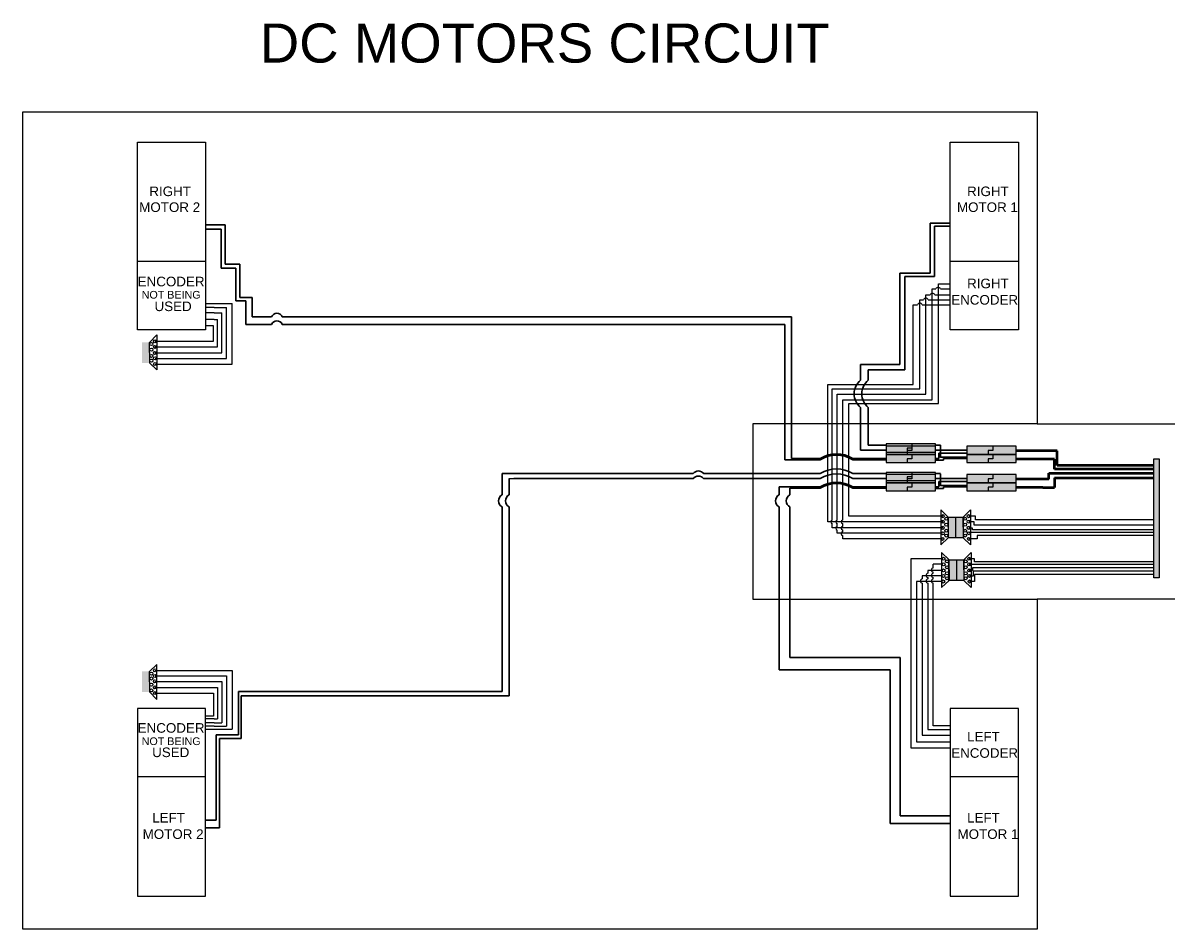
# Paper-space layout 'Layout1' of a CAD drawing. Header units: inches. Extents: x 1.8 to 43.1, y 2.3 to 28.9.
# Drawn here: x 1.8 to 28.64, y 7.69 to 28.91 of the extents above; entities that cross this region are included whole.
import ezdxf

# ---------------------------------------------------------------- set-up
doc = ezdxf.new("R2010")
doc.units = ezdxf.units.IN
doc.header["$MEASUREMENT"] = 0
doc.linetypes.add('ACAD_ISO03W100', pattern=[30, 12, -18])
doc.layers.add('24VDC', color=1, linetype='Continuous', lineweight=60)
for name, color, linetype in [('Black GND', 250, 'Continuous'), ('Connectors', 250, 'Continuous'), ('encoder wires', 250, 'Continuous'), ('MOTOR + ENCODER', 251, 'Continuous'), ('MOTOR CONTROL WIRES', 1, 'Continuous'), ('Texts', 6, 'Continuous'), ('Under the gray Box', 251, 'Continuous'), ('White Wire Cape', 251, 'Continuous')]:
    doc.layers.add(name, color=color, linetype=linetype)
doc.styles.get("Standard").update_dxf_attribs({"font": 'arial.ttf'})

psp = doc.layouts.get("Layout1")

# ---------------------------------------------------------------- hatches: boundary and pattern name
at = {"layer": '24VDC', "transparency": 33554687}
h = psp.add_hatch(color=7, dxfattribs=at)
h.dxf.hatch_style = 1
h.paths.add_polyline_path([(28.429, 18.702), (28.301, 18.702), (28.301, 15.915), (28.429, 15.915)])
at = {"layer": 'Connectors', "true_color": 0x139b48, "transparency": 33554687}
h = psp.add_hatch(color=114, dxfattribs=at)
h.dxf.hatch_style = 1
h.paths.add_polyline_path([(4.595, 21.427), (4.766, 21.427), (4.766, 21.195), (4.766, 20.944), (4.595, 20.944)])
at = {"layer": 'Connectors', "linetype": 'ACAD_ISO03W100', "true_color": 0x000000}
h = psp.add_hatch(color=18, dxfattribs=at)
h.dxf.hatch_style = 1
h.paths.add_polyline_path([(22.636, 19.05), (22.636, 18.949), (22.526, 18.949), (22.526, 18.857), (22.032, 18.857), (22.032, 19.05)], flags=17)
h.paths.add_polyline_path([(22.032, 18.857), (22.032, 19.05), (23.187, 19.05), (23.187, 18.857)])
h = psp.add_hatch(color=18, dxfattribs=at)
h.dxf.hatch_style = 1
h.paths.add_polyline_path([(22.636, 19.05), (22.636, 18.949), (22.526, 18.949), (22.526, 18.857), (22.032, 18.857), (22.032, 19.05)])
at = {"layer": 'Connectors'}
h = psp.add_hatch(color=1, dxfattribs=at)
h.dxf.hatch_style = 1
h.paths.add_polyline_path([(22.636, 18.999), (22.636, 18.899), (22.526, 18.899), (22.526, 18.807), (22.032, 18.807), (22.032, 18.999)], flags=17)
h.paths.add_polyline_path([(22.032, 18.807), (22.032, 18.999), (23.187, 18.999), (23.187, 18.807)])
h = psp.add_hatch(color=1, dxfattribs=at)
h.dxf.hatch_style = 1
h.paths.add_polyline_path([(22.636, 18.999), (22.636, 18.899), (22.526, 18.899), (22.526, 18.807), (22.032, 18.807), (22.032, 18.999)])
h = psp.add_hatch(color=1, dxfattribs=at)
h.dxf.hatch_style = 1
h.paths.add_polyline_path([(22.032, 18.615), (22.032, 18.807), (22.635, 18.807), (22.635, 18.706), (22.525, 18.706), (22.525, 18.615)])
h.paths.add_polyline_path([(22.525, 18.615), (22.525, 18.706), (22.635, 18.706), (22.635, 18.807), (23.187, 18.807), (23.187, 18.615)])
h = psp.add_hatch(color=1, dxfattribs=at)
h.dxf.hatch_style = 1
h.paths.add_polyline_path([(24.529, 18.999), (24.529, 18.899), (24.419, 18.899), (24.419, 18.807), (23.925, 18.807), (23.925, 18.999)], flags=17)
h.paths.add_polyline_path([(23.925, 18.807), (23.925, 18.999), (25.08, 18.999), (25.08, 18.807)])
h = psp.add_hatch(color=1, dxfattribs=at)
h.dxf.hatch_style = 1
h.paths.add_polyline_path([(24.529, 18.999), (24.529, 18.899), (24.419, 18.899), (24.419, 18.807), (23.925, 18.807), (23.925, 18.999)])
at = {"layer": 'Connectors', "true_color": 0x000000}
h = psp.add_hatch(color=18, dxfattribs=at)
h.dxf.hatch_style = 1
h.paths.add_polyline_path([(23.925, 18.615), (23.925, 18.807), (24.528, 18.807), (24.528, 18.706), (24.418, 18.706), (24.418, 18.615)])
h.paths.add_polyline_path([(24.418, 18.615), (24.418, 18.706), (24.528, 18.706), (24.528, 18.807), (25.08, 18.807), (25.08, 18.615)])
at = {"layer": 'Connectors', "linetype": 'ACAD_ISO03W100', "true_color": 0x000000}
h = psp.add_hatch(color=18, dxfattribs=at)
h.dxf.hatch_style = 1
h.paths.add_polyline_path([(22.636, 18.385), (22.636, 18.284), (22.526, 18.284), (22.526, 18.192), (22.032, 18.192), (22.032, 18.385)], flags=17)
h.paths.add_polyline_path([(22.032, 18.192), (22.032, 18.385), (23.187, 18.385), (23.187, 18.192)])
h = psp.add_hatch(color=18, dxfattribs=at)
h.dxf.hatch_style = 1
h.paths.add_polyline_path([(22.636, 18.385), (22.636, 18.284), (22.526, 18.284), (22.526, 18.192), (22.032, 18.192), (22.032, 18.385)])
at = {"layer": 'Connectors'}
h = psp.add_hatch(color=1, dxfattribs=at)
h.dxf.hatch_style = 1
h.paths.add_polyline_path([(22.636, 18.334), (22.636, 18.233), (22.526, 18.233), (22.526, 18.142), (22.032, 18.142), (22.032, 18.334)], flags=17)
h.paths.add_polyline_path([(22.032, 18.142), (22.032, 18.334), (23.187, 18.334), (23.187, 18.142)])
h = psp.add_hatch(color=1, dxfattribs=at)
h.dxf.hatch_style = 1
h.paths.add_polyline_path([(22.636, 18.334), (22.636, 18.233), (22.526, 18.233), (22.526, 18.142), (22.032, 18.142), (22.032, 18.334)])
h = psp.add_hatch(color=1, dxfattribs=at)
h.dxf.hatch_style = 1
h.paths.add_polyline_path([(24.529, 18.334), (24.529, 18.233), (24.419, 18.233), (24.419, 18.142), (23.925, 18.142), (23.925, 18.334)], flags=17)
h.paths.add_polyline_path([(23.925, 18.142), (23.925, 18.334), (25.08, 18.334), (25.08, 18.142)])
h = psp.add_hatch(color=1, dxfattribs=at)
h.dxf.hatch_style = 1
h.paths.add_polyline_path([(24.529, 18.334), (24.529, 18.233), (24.419, 18.233), (24.419, 18.142), (23.925, 18.142), (23.925, 18.334)])
h = psp.add_hatch(color=1, dxfattribs=at)
h.dxf.hatch_style = 1
h.paths.add_polyline_path([(22.032, 17.95), (22.032, 18.142), (22.635, 18.142), (22.635, 18.041), (22.525, 18.041), (22.525, 17.95)])
h.paths.add_polyline_path([(22.525, 17.95), (22.525, 18.041), (22.635, 18.041), (22.635, 18.142), (23.187, 18.142), (23.187, 17.95)])
at = {"layer": 'Connectors', "true_color": 0x000000}
h = psp.add_hatch(color=18, dxfattribs=at)
h.dxf.hatch_style = 1
h.paths.add_polyline_path([(23.925, 17.95), (23.925, 18.142), (24.528, 18.142), (24.528, 18.041), (24.418, 18.041), (24.418, 17.95)])
h.paths.add_polyline_path([(24.418, 17.95), (24.418, 18.041), (24.528, 18.041), (24.528, 18.142), (25.08, 18.142), (25.08, 17.95)])
at = {"layer": 'Connectors', "transparency": 33554687}
h = psp.add_hatch(color=5, dxfattribs=at)
h.dxf.hatch_style = 1
h.paths.add_polyline_path([(23.835, 17.334), (23.488, 17.334), (23.488, 16.851), (23.835, 16.851)])
at = {"layer": 'Connectors', "true_color": 0x139b48, "transparency": 33554687}
h = psp.add_hatch(color=114, dxfattribs=at)
h.dxf.hatch_style = 1
h.paths.add_polyline_path([(23.676, 16.334), (23.504, 16.334), (23.504, 16.101), (23.504, 15.851), (23.676, 15.851)])
h = psp.add_hatch(color=114, dxfattribs=at)
h.dxf.hatch_style = 1
h.paths.add_polyline_path([(23.849, 16.334), (23.676, 16.334), (23.676, 15.851), (23.849, 15.851)])
h = psp.add_hatch(color=114, dxfattribs=at)
h.dxf.hatch_style = 1
h.paths.add_polyline_path([(4.595, 13.245), (4.766, 13.245), (4.766, 13.477), (4.766, 13.728), (4.595, 13.728)])

# ---------------------------------------------------------------- linework, layer by layer
at = {"layer": '24VDC', "lineweight": 35}
for p, q in [((22.032, 18.903), (21.605, 18.903)), ((23.925, 18.903), (23.187, 18.903)), ((23.925, 18.836), (23.267, 18.836)), ((23.267, 18.836), (23.267, 18.713)), ((22.032, 18.711), (21.588, 18.711)), ((23.267, 18.713), (23.187, 18.713)), ((22.032, 18.046), (21.588, 18.046)), ((22.032, 18.238), (21.605, 18.238)), ((23.925, 18.238), (23.187, 18.238)), ((23.267, 18.047), (23.187, 18.047)), ((23.925, 18.171), (23.267, 18.171)), ((23.267, 18.171), (23.267, 18.047))]:
    psp.add_line(p, q, dxfattribs=at)
at = {"layer": '24VDC'}
for p, q in [((26.037, 18.889), (25.08, 18.889)), ((26.037, 18.545), (26.037, 18.889)), ((28.301, 18.545), (26.037, 18.545)), ((25.846, 18.369), (28.301, 18.369)), ((25.846, 18.224), (25.846, 18.369)), ((25.846, 18.224), (25.08, 18.224))]:
    psp.add_line(p, q, dxfattribs=at)
at = {"layer": 'Black GND', "lineweight": 35}
for p, q in [((22.032, 19.022), (21.611, 19.022)), ((23.301, 19.021), (23.187, 19.021)), ((23.301, 18.934), (23.301, 19.019)), ((23.301, 18.915), (23.301, 18.944)), ((23.301, 18.879), (23.301, 18.895)), ((23.301, 18.847), (23.301, 18.879)), ((23.301, 18.742), (23.301, 18.827)), ((23.301, 18.733), (23.301, 18.818)), ((22.032, 18.678), (21.588, 18.678)), ((23.371, 18.674), (23.187, 18.674)), ((23.925, 18.742), (23.301, 18.742)), ((23.925, 18.711), (23.371, 18.711)), ((23.371, 18.711), (23.371, 18.674)), ((22.032, 18.356), (21.611, 18.356)), ((23.301, 18.356), (23.187, 18.356)), ((23.301, 18.269), (23.301, 18.354)), ((23.301, 18.25), (23.301, 18.278)), ((22.032, 18.013), (21.588, 18.013)), ((23.371, 18.009), (23.187, 18.009)), ((23.301, 18.214), (23.301, 18.23)), ((23.301, 18.182), (23.301, 18.214)), ((23.301, 18.077), (23.301, 18.162)), ((23.301, 18.068), (23.301, 18.153)), ((23.925, 18.077), (23.301, 18.077)), ((23.925, 18.046), (23.371, 18.046)), ((23.371, 18.046), (23.371, 18.009))]:
    psp.add_line(p, q, dxfattribs=at)
at = {"layer": 'Black GND', "lineweight": 90}
for p, q in [((25.973, 18.697), (25.08, 18.697)), ((25.973, 18.46), (25.973, 18.697)), ((28.301, 18.46), (25.973, 18.46)), ((25.973, 18.258), (28.301, 18.258)), ((25.973, 18.258), (25.973, 18.032)), ((25.702, 18.032), (25.08, 18.032)), ((25.702, 18.032), (25.972, 18.032)), ((25.973, 18.032), (25.972, 18.032))]:
    psp.add_line(p, q, dxfattribs=at)
at = {"layer": 'Black GND', "lineweight": 35}
for centre in [(23.302, 18.905), (23.302, 18.837), (23.302, 18.24), (23.302, 18.172)]:
    psp.add_arc(centre, 0.0101, 264.6945, 95.3055, dxfattribs=at)
at = {"layer": 'Connectors'}
for p, q in [((4.766, 21.43), (4.94, 21.604)), ((4.94, 21.604), (4.94, 20.785)), ((4.766, 21.195), (4.766, 21.43)), ((4.766, 21.195), (4.766, 20.947)), ((4.766, 20.947), (4.94, 20.785)), ((23.187, 18.999), (22.032, 18.999)), ((22.032, 18.999), (22.032, 18.807)), ((23.187, 18.999), (22.032, 18.999)), ((22.032, 18.999), (22.032, 18.807)), ((22.032, 18.807), (23.187, 18.807)), ((23.187, 18.807), (22.032, 18.807)), ((22.032, 18.807), (22.032, 18.615)), ((22.032, 18.807), (23.187, 18.807)), ((22.526, 18.899), (22.526, 18.807)), ((22.636, 18.899), (22.526, 18.899)), ((22.636, 18.899), (22.526, 18.899)), ((22.526, 18.899), (22.526, 18.807)), ((22.635, 18.807), (22.635, 18.706)), ((22.636, 18.999), (22.636, 18.899)), ((22.636, 18.999), (22.636, 18.899)), ((23.187, 18.807), (23.187, 18.999)), ((23.187, 18.807), (23.187, 18.999)), ((23.187, 18.615), (23.187, 18.807)), ((25.08, 18.999), (23.925, 18.999)), ((23.925, 18.999), (23.925, 18.807)), ((25.08, 18.999), (23.925, 18.999)), ((23.925, 18.999), (23.925, 18.807)), ((25.08, 18.999), (23.925, 18.999)), ((23.925, 18.999), (23.925, 18.807)), ((23.925, 18.807), (25.08, 18.807)), ((25.08, 18.807), (23.925, 18.807)), ((23.925, 18.807), (23.925, 18.615)), ((23.925, 18.807), (25.08, 18.807)), ((25.08, 18.807), (23.925, 18.807)), ((23.925, 18.807), (23.925, 18.615)), ((23.925, 18.807), (25.08, 18.807)), ((24.419, 18.899), (24.419, 18.807)), ((24.529, 18.899), (24.419, 18.899)), ((24.419, 18.899), (24.419, 18.807)), ((24.529, 18.899), (24.419, 18.899)), ((24.528, 18.807), (24.528, 18.706)), ((24.528, 18.807), (24.528, 18.706)), ((24.529, 18.999), (24.529, 18.899)), ((24.529, 18.999), (24.529, 18.899)), ((25.08, 18.807), (25.08, 18.999)), ((25.08, 18.807), (25.08, 18.999)), ((25.08, 18.807), (25.08, 18.999)), ((25.08, 18.615), (25.08, 18.807)), ((25.08, 18.615), (25.08, 18.807)), ((22.032, 18.615), (23.187, 18.615)), ((22.635, 18.706), (22.525, 18.706)), ((22.525, 18.706), (22.525, 18.615)), ((23.925, 18.615), (25.08, 18.615)), ((23.925, 18.615), (25.08, 18.615)), ((24.528, 18.706), (24.418, 18.706)), ((24.418, 18.706), (24.418, 18.615)), ((24.528, 18.706), (24.418, 18.706)), ((24.418, 18.706), (24.418, 18.615)), ((23.187, 18.334), (22.032, 18.334)), ((22.032, 18.334), (22.032, 18.142)), ((23.187, 18.334), (22.032, 18.334)), ((22.032, 18.334), (22.032, 18.142)), ((22.636, 18.334), (22.636, 18.233)), ((22.636, 18.334), (22.636, 18.233)), ((23.187, 18.142), (23.187, 18.334)), ((23.187, 18.142), (23.187, 18.334)), ((25.08, 18.334), (23.925, 18.334)), ((23.925, 18.334), (23.925, 18.142)), ((25.08, 18.334), (23.925, 18.334)), ((23.925, 18.334), (23.925, 18.142)), ((25.08, 18.334), (23.925, 18.334)), ((23.925, 18.334), (23.925, 18.142)), ((24.529, 18.334), (24.529, 18.233)), ((24.529, 18.334), (24.529, 18.233)), ((25.08, 18.142), (25.08, 18.334)), ((25.08, 18.142), (25.08, 18.334)), ((25.08, 18.142), (25.08, 18.334)), ((22.032, 18.142), (23.187, 18.142)), ((23.187, 18.142), (22.032, 18.142)), ((22.032, 18.142), (22.032, 17.95)), ((22.032, 18.142), (23.187, 18.142)), ((22.635, 18.041), (22.525, 18.041)), ((22.525, 18.041), (22.525, 17.95)), ((22.526, 18.233), (22.526, 18.142)), ((22.636, 18.233), (22.526, 18.233)), ((22.636, 18.233), (22.526, 18.233)), ((22.526, 18.233), (22.526, 18.142)), ((22.635, 18.142), (22.635, 18.041)), ((23.187, 17.95), (23.187, 18.142)), ((23.925, 18.142), (25.08, 18.142)), ((25.08, 18.142), (23.925, 18.142)), ((23.925, 18.142), (23.925, 17.95)), ((23.925, 18.142), (25.08, 18.142)), ((25.08, 18.142), (23.925, 18.142)), ((23.925, 18.142), (23.925, 17.95)), ((23.925, 18.142), (25.08, 18.142)), ((24.528, 18.041), (24.418, 18.041)), ((24.418, 18.041), (24.418, 17.95)), ((24.528, 18.041), (24.418, 18.041)), ((24.418, 18.041), (24.418, 17.95)), ((24.419, 18.233), (24.419, 18.142)), ((24.529, 18.233), (24.419, 18.233)), ((24.419, 18.233), (24.419, 18.142)), ((24.529, 18.233), (24.419, 18.233)), ((24.528, 18.142), (24.528, 18.041)), ((24.528, 18.142), (24.528, 18.041)), ((25.08, 17.95), (25.08, 18.142)), ((25.08, 17.95), (25.08, 18.142)), ((22.032, 17.95), (23.187, 17.95)), ((23.925, 17.95), (25.08, 17.95)), ((23.925, 17.95), (25.08, 17.95)), ((23.313, 17.508), (23.313, 16.69)), ((23.486, 17.334), (23.313, 17.508)), ((23.835, 17.334), (24.008, 17.509)), ((24.008, 17.509), (24.008, 16.69)), ((23.486, 17.099), (23.486, 17.334)), ((23.488, 17.334), (23.835, 17.334)), ((23.488, 16.851), (23.488, 17.334)), ((23.661, 16.851), (23.661, 17.334)), ((23.835, 17.099), (23.835, 17.334)), ((23.835, 17.334), (23.835, 16.851)), ((23.486, 17.099), (23.486, 16.851)), ((23.835, 17.099), (23.835, 16.851)), ((23.486, 16.851), (23.313, 16.69)), ((23.835, 16.851), (23.488, 16.851)), ((23.835, 16.851), (24.008, 16.69)), ((23.331, 16.51), (23.331, 15.692)), ((23.504, 16.336), (23.331, 16.51)), ((23.849, 16.336), (24.022, 16.51)), ((24.022, 16.51), (24.022, 15.692)), ((23.502, 16.334), (23.849, 16.334)), ((23.502, 15.851), (23.502, 16.334)), ((23.504, 16.101), (23.504, 16.336)), ((23.676, 16.334), (23.676, 15.851)), ((23.849, 16.101), (23.849, 16.336)), ((23.849, 16.334), (23.849, 15.851)), ((23.504, 15.853), (23.331, 15.692)), ((23.849, 15.851), (23.502, 15.851)), ((23.504, 16.101), (23.504, 15.853)), ((23.849, 16.101), (23.849, 15.853)), ((23.849, 15.853), (24.022, 15.692)), ((4.766, 13.725), (4.94, 13.886)), ((4.766, 13.477), (4.766, 13.725)), ((4.94, 13.068), (4.94, 13.886)), ((4.766, 13.477), (4.766, 13.242)), ((4.766, 13.242), (4.94, 13.068))]:
    psp.add_line(p, q, dxfattribs=at)
at = {"layer": 'Connectors', "linetype": 'ACAD_ISO03W100'}
for p, q in [((23.187, 19.05), (22.032, 19.05)), ((22.032, 19.05), (22.032, 18.857)), ((23.187, 19.05), (22.032, 19.05)), ((22.032, 19.05), (22.032, 18.857)), ((22.032, 18.857), (23.187, 18.857)), ((22.032, 18.857), (23.187, 18.857)), ((22.526, 18.949), (22.526, 18.857)), ((22.636, 18.949), (22.526, 18.949)), ((22.636, 19.05), (22.636, 18.949)), ((23.187, 18.857), (23.187, 19.05)), ((23.187, 18.857), (23.187, 19.05)), ((23.187, 18.385), (22.032, 18.385)), ((22.032, 18.385), (22.032, 18.192)), ((23.187, 18.385), (22.032, 18.385)), ((22.032, 18.385), (22.032, 18.192)), ((22.526, 18.284), (22.526, 18.192)), ((22.636, 18.284), (22.526, 18.284)), ((22.636, 18.385), (22.636, 18.284)), ((23.187, 18.192), (23.187, 18.385)), ((23.187, 18.192), (23.187, 18.385)), ((22.032, 18.192), (23.187, 18.192)), ((22.032, 18.192), (23.187, 18.192))]:
    psp.add_line(p, q, dxfattribs=at)
at = {"layer": 'Connectors'}
for centre in [(4.895, 21.456), (4.813, 21.393), (4.813, 21.258), (4.897, 21.324), (4.897, 21.182), (4.813, 21.113), (4.813, 21), (4.898, 21.055), (4.902, 20.922), (23.356, 17.228), (23.358, 17.36), (23.44, 17.298), (23.44, 17.162), (23.881, 17.298), (23.881, 17.162), (23.963, 17.36), (23.965, 17.229), (23.354, 16.959), (23.356, 17.086), (23.44, 17.018), (23.44, 16.905), (23.881, 17.018), (23.881, 16.905), (23.965, 17.086), (23.967, 16.96), (23.35, 16.827), (23.971, 16.827), (23.376, 16.362), (23.977, 16.362), (23.374, 16.23), (23.374, 16.088), (23.458, 16.3), (23.458, 16.164), (23.895, 16.3), (23.895, 16.164), (23.979, 16.23), (23.979, 16.088), (23.368, 15.829), (23.372, 15.961), (23.458, 16.02), (23.458, 15.907), (23.895, 16.02), (23.895, 15.907), (23.981, 15.961), (23.985, 15.829), (4.813, 13.671), (4.902, 13.749), (4.813, 13.558), (4.813, 13.414), (4.897, 13.49), (4.898, 13.617), (4.813, 13.278), (4.895, 13.216), (4.897, 13.348)]:
    psp.add_circle(centre, 0.0358, dxfattribs=at)
at = {"layer": 'encoder wires', "color": 3}
for p, q in [((23.11, 20.088), (23.11, 22.682)), ((23.11, 22.682), (23.198, 22.682)), ((23.302, 22.682), (23.532, 22.682)), ((6.285, 21.964), (6.084, 21.964)), ((6.285, 21.964), (6.364, 21.964)), ((6.364, 21.324), (6.364, 21.964)), ((4.897, 21.324), (6.364, 21.324)), ((21.012, 17.268), (21.012, 20.088)), ((21.012, 20.088), (23.11, 20.088)), ((21.012, 17.119), (21.012, 17.185)), ((21.012, 16.991), (21.012, 17.036)), ((21.012, 16.827), (21.012, 16.908)), ((28.301, 16.907), (24.161, 16.907)), ((24.161, 16.907), (24.161, 16.832)), ((21.704, 16.827), (21.012, 16.827)), ((23.35, 16.827), (21.704, 16.827)), ((24.161, 16.832), (23.971, 16.827)), ((28.301, 15.995), (24.1, 15.995)), ((24.1, 15.995), (24.1, 15.826)), ((23.35, 15.83), (22.744, 15.83)), ((22.744, 15.83), (22.744, 12.077)), ((24.1, 15.826), (23.985, 15.829)), ((4.897, 13.348), (6.364, 13.348)), ((6.364, 13.348), (6.364, 12.617)), ((6.285, 12.617), (6.084, 12.617)), ((6.285, 12.617), (6.364, 12.617)), ((22.744, 12.077), (23.532, 12.077))]:
    psp.add_line(p, q, dxfattribs=at)
at = {"layer": 'encoder wires'}
for p, q in [((23.256, 19.997), (23.256, 22.8)), ((23.256, 22.8), (23.532, 22.8)), ((6.268, 21.819), (6.084, 21.819)), ((6.268, 21.456), (6.268, 21.819)), ((4.895, 21.456), (6.268, 21.456)), ((4.928, 21.166), (4.926, 21.166)), ((21.158, 17.36), (21.158, 19.997)), ((21.158, 19.997), (22.672, 19.997)), ((22.672, 19.997), (23.108, 19.997)), ((23.108, 19.997), (23.256, 19.997)), ((21.698, 17.36), (21.158, 17.36)), ((23.358, 17.36), (21.698, 17.36)), ((24.127, 17.363), (23.966, 17.363)), ((24.127, 17.272), (24.127, 17.363)), ((28.301, 17.272), (24.127, 17.272)), ((23.324, 17.071), (23.326, 17.071)), ((23.358, 16.363), (22.613, 16.363)), ((22.613, 16.363), (22.613, 16.291)), ((22.613, 16.291), (22.613, 15.79)), ((24.1, 16.364), (23.977, 16.362)), ((24.1, 16.287), (24.1, 16.364)), ((28.301, 16.287), (24.1, 16.287)), ((23.342, 16.073), (23.344, 16.073)), ((24.011, 16.073), (24.009, 16.073)), ((22.613, 15.79), (22.613, 11.931)), ((4.928, 13.505), (4.926, 13.505)), ((4.895, 13.216), (6.268, 13.216)), ((6.268, 13.216), (6.268, 12.672)), ((6.268, 12.672), (6.084, 12.672)), ((22.613, 11.931), (23.532, 11.931))]:
    psp.add_line(p, q, dxfattribs=at)
at = {"layer": 'encoder wires', "color": 5}
for p, q in [((6.084, 22.34), (6.285, 22.34)), ((6.285, 22.34), (6.704, 22.34)), ((6.704, 20.922), (6.704, 22.34)), ((22.661, 20.445), (22.661, 22.31)), ((22.661, 22.31), (22.769, 22.31)), ((22.873, 22.31), (23.532, 22.31)), ((4.902, 20.922), (6.704, 20.922)), ((20.661, 17.228), (20.661, 20.445)), ((20.661, 20.445), (22.661, 20.445)), ((21.704, 17.228), (20.661, 17.228)), ((23.356, 17.228), (21.704, 17.228)), ((24.093, 17.229), (23.968, 17.229)), ((24.093, 17.146), (24.093, 17.229)), ((24.13, 17.146), (24.093, 17.146)), ((28.301, 17.146), (24.13, 17.146)), ((23.356, 16.232), (23.131, 16.232)), ((23.131, 16.149), (23.131, 16.232)), ((28.301, 16.224), (23.979, 16.224)), ((23.131, 16.022), (23.131, 16.049)), ((23.131, 15.889), (23.131, 15.922)), ((23.131, 12.452), (23.131, 15.79)), ((4.902, 13.749), (6.704, 13.749)), ((6.704, 13.749), (6.704, 12.375)), ((6.084, 12.375), (6.285, 12.375)), ((6.285, 12.375), (6.704, 12.375)), ((23.532, 12.452), (23.131, 12.452))]:
    psp.add_line(p, q, dxfattribs=at)
at = {"layer": 'encoder wires', "color": 1}
for p, q in [((22.822, 20.342), (22.822, 22.427)), ((22.822, 22.427), (22.909, 22.427)), ((23.013, 22.427), (23.532, 22.427)), ((6.285, 22.248), (6.084, 22.248)), ((6.285, 22.248), (6.577, 22.248)), ((6.577, 21.055), (6.577, 22.248)), ((4.898, 21.055), (6.577, 21.055)), ((20.765, 17.268), (20.765, 20.342)), ((20.765, 20.342), (22.822, 20.342)), ((20.765, 17.086), (20.765, 17.185)), ((21.704, 17.086), (20.765, 17.086)), ((23.356, 17.086), (21.704, 17.086)), ((24.058, 17.082), (23.965, 17.082)), ((24.058, 17.038), (24.058, 17.082)), ((24.136, 17.038), (24.058, 17.038)), ((28.301, 17.038), (24.136, 17.038)), ((24.102, 16.146), (24.054, 16.146)), ((24.054, 16.146), (24.054, 16.087)), ((28.301, 16.146), (24.102, 16.146)), ((23.356, 16.089), (23.006, 16.089)), ((23.006, 16.089), (23.006, 16.022)), ((23.006, 15.922), (23.006, 15.889)), ((24.054, 16.087), (23.979, 16.088)), ((23.006, 15.79), (23.006, 12.361)), ((4.898, 13.617), (6.577, 13.617)), ((6.577, 13.617), (6.577, 12.443)), ((6.285, 12.443), (6.084, 12.443)), ((6.285, 12.443), (6.577, 12.443)), ((23.006, 12.361), (23.532, 12.361))]:
    psp.add_line(p, q, dxfattribs=at)
at = {"layer": 'encoder wires', "color": 2}
for p, q in [((22.96, 20.218), (22.96, 22.541)), ((22.96, 22.541), (23.064, 22.541)), ((23.168, 22.541), (23.532, 22.541)), ((6.285, 22.12), (6.084, 22.12)), ((6.285, 22.12), (6.467, 22.12)), ((6.467, 21.182), (6.467, 22.12)), ((4.897, 21.182), (6.467, 21.182)), ((20.883, 17.268), (20.883, 20.218)), ((20.883, 20.218), (22.96, 20.218)), ((20.883, 17.118), (20.883, 17.185)), ((20.883, 16.959), (20.883, 17.035)), ((21.704, 16.959), (20.883, 16.959)), ((23.354, 16.959), (21.704, 16.959)), ((28.301, 16.975), (23.967, 16.975)), ((23.354, 15.963), (22.873, 15.963)), ((22.873, 15.963), (22.873, 15.889)), ((24.07, 15.956), (23.985, 15.956)), ((24.102, 16.073), (24.07, 16.073)), ((24.07, 16.073), (24.07, 15.956)), ((28.301, 16.073), (24.102, 16.073)), ((22.873, 15.79), (22.873, 12.233)), ((4.897, 13.49), (6.467, 13.49)), ((6.467, 13.49), (6.467, 12.519)), ((6.285, 12.519), (6.084, 12.519)), ((6.285, 12.519), (6.467, 12.519)), ((22.873, 12.233), (23.532, 12.233))]:
    psp.add_line(p, q, dxfattribs=at)
for centre, radius, start, end in [((23.116, 22.525), 0.0546, 17.0481, 162.9519), ((20.892, 17.226), 0.0426, 102.6975, 257.3025), ((20.892, 17.076), 0.0426, 102.6975, 257.3025), ((22.885, 15.84), 0.0511, 103.2571, 256.7429)]:
    psp.add_arc(centre, radius, start, end, dxfattribs=at)
at = {"layer": 'encoder wires', "color": 3}
for centre, radius, start, end in [((23.25, 22.666), 0.0546, 17.0481, 162.9519), ((21.021, 17.226), 0.0426, 102.6975, 257.3025), ((21.021, 17.078), 0.0426, 102.6975, 257.3025), ((21.021, 16.949), 0.0426, 102.6975, 257.3025)]:
    psp.add_arc(centre, radius, start, end, dxfattribs=at)
at = {"layer": 'encoder wires', "color": 5}
for centre, radius, start, end in [((22.821, 22.294), 0.0546, 17.0481, 162.9519), ((23.142, 16.099), 0.0511, 103.2571, 256.7429), ((23.142, 15.972), 0.0511, 103.2571, 256.7429), ((23.142, 15.84), 0.0511, 103.2571, 256.7429)]:
    psp.add_arc(centre, radius, start, end, dxfattribs=at)
at = {"layer": 'encoder wires', "color": 1}
for centre, radius, start, end in [((22.961, 22.411), 0.0546, 17.0481, 162.9519), ((20.774, 17.226), 0.0426, 102.6975, 257.3025), ((23.017, 15.972), 0.0511, 103.2571, 256.7429), ((23.017, 15.84), 0.0511, 103.2571, 256.7429)]:
    psp.add_arc(centre, radius, start, end, dxfattribs=at)
at = {"layer": 'MOTOR + ENCODER'}
for p, q in [((4.484, 23.321), (4.484, 26.121)), ((4.484, 26.121), (6.084, 26.121)), ((6.084, 26.121), (6.084, 23.321)), ((23.532, 26.121), (25.132, 26.121)), ((23.532, 23.321), (23.532, 26.121)), ((25.132, 26.121), (25.132, 23.321)), ((6.084, 23.321), (4.484, 23.321)), ((4.484, 21.721), (4.484, 23.321)), ((6.084, 23.321), (6.084, 21.721)), ((25.132, 23.321), (23.532, 23.321)), ((23.532, 21.721), (23.532, 23.321)), ((25.132, 23.321), (25.132, 21.721)), ((6.084, 21.721), (4.484, 21.721)), ((25.132, 21.721), (23.532, 21.721)), ((6.084, 12.858), (4.484, 12.858)), ((4.484, 12.858), (4.484, 11.258)), ((6.084, 11.258), (6.084, 12.858)), ((25.132, 12.858), (23.532, 12.858)), ((23.532, 12.858), (23.532, 11.258)), ((25.132, 11.258), (25.132, 12.858)), ((6.084, 11.258), (4.484, 11.258)), ((4.484, 11.258), (4.484, 8.458)), ((6.084, 8.458), (6.084, 11.258)), ((25.132, 11.258), (23.532, 11.258)), ((23.532, 11.258), (23.532, 8.458)), ((25.132, 8.458), (25.132, 11.258)), ((4.484, 8.458), (6.084, 8.458)), ((23.532, 8.458), (25.132, 8.458))]:
    psp.add_line(p, q, dxfattribs=at)
at = {"layer": 'MOTOR CONTROL WIRES', "lineweight": 35}
for p, q in [((6.542, 24.182), (6.084, 24.182)), ((6.542, 23.261), (6.542, 24.182)), ((23.065, 23.05), (23.065, 24.224)), ((23.065, 24.224), (23.532, 24.224)), ((6.882, 23.261), (6.542, 23.261)), ((6.882, 22.484), (6.882, 23.261)), ((22.348, 20.946), (22.348, 23.05)), ((22.348, 23.05), (23.065, 23.05)), ((7.172, 22.484), (6.882, 22.484)), ((7.172, 22.027), (7.172, 22.484)), ((7.629, 22.027), (7.172, 22.027)), ((19.809, 22.027), (7.881, 22.027)), ((19.809, 18.711), (19.809, 22.027)), ((22.348, 20.913), (22.348, 20.946)), ((21.432, 20.542), (21.432, 20.913)), ((21.432, 20.913), (22.348, 20.913)), ((21.432, 18.903), (21.432, 19.908)), ((21.605, 18.903), (21.432, 18.903)), ((20.485, 18.711), (19.809, 18.711)), ((21.588, 18.711), (21.25, 18.711)), ((19.521, 18.046), (19.521, 17.86)), ((20.485, 18.046), (19.521, 18.046)), ((21.588, 18.046), (21.25, 18.046)), ((19.521, 17.576), (19.521, 13.757)), ((19.521, 13.757), (22.125, 13.757)), ((22.125, 13.757), (22.125, 10.159)), ((22.125, 10.159), (23.532, 10.159))]:
    psp.add_line(p, q, dxfattribs=at)
at = {"layer": 'MOTOR CONTROL WIRES', "color": 18, "lineweight": 35, "true_color": 0x000000}
for p, q in [((23.16, 22.973), (23.16, 24.152)), ((23.16, 24.152), (23.532, 24.152)), ((6.446, 24.082), (6.084, 24.082)), ((6.446, 23.164), (6.446, 24.082)), ((6.788, 23.164), (6.446, 23.164)), ((6.788, 22.406), (6.788, 23.164)), ((22.469, 20.787), (22.469, 22.973)), ((22.469, 22.973), (23.16, 22.973)), ((7.028, 22.406), (6.788, 22.406)), ((7.028, 21.849), (7.028, 22.406)), ((7.629, 21.849), (7.028, 21.849)), ((19.658, 21.849), (7.881, 21.849)), ((19.658, 18.678), (19.658, 21.849)), ((21.611, 20.542), (21.611, 20.787)), ((21.611, 20.787), (22.469, 20.787)), ((21.611, 19.022), (21.611, 19.908)), ((20.485, 18.678), (19.658, 18.678)), ((21.588, 18.678), (21.25, 18.678)), ((13.032, 18.356), (13.032, 17.86)), ((17.508, 18.356), (13.032, 18.356)), ((20.485, 18.356), (17.756, 18.356)), ((21.611, 18.356), (21.25, 18.356)), ((20.485, 18.013), (19.774, 18.013)), ((19.774, 18.013), (19.774, 17.86)), ((21.588, 18.013), (21.25, 18.013)), ((13.032, 17.576), (13.032, 13.253)), ((19.774, 17.576), (19.774, 14.048)), ((19.774, 14.048), (22.358, 14.048)), ((22.358, 14.048), (22.358, 10.339)), ((6.852, 13.253), (6.852, 12.287)), ((7.226, 13.253), (6.852, 13.253)), ((13.032, 13.253), (7.226, 13.253)), ((6.852, 12.239), (6.328, 12.239)), ((6.328, 12.239), (6.328, 10.241)), ((6.852, 12.239), (6.852, 12.287)), ((6.084, 10.241), (6.328, 10.241)), ((22.358, 10.339), (23.532, 10.339))]:
    psp.add_line(p, q, dxfattribs=at)
at = {"layer": 'MOTOR CONTROL WIRES'}
psp.add_line((13.195, 18.238), (13.309, 18.238), dxfattribs=at)
at = {"layer": 'MOTOR CONTROL WIRES', "color": 1, "lineweight": 35}
for p, q in [((13.195, 18.238), (13.195, 17.86)), ((17.508, 18.238), (13.309, 18.238)), ((20.485, 18.238), (17.756, 18.238)), ((21.605, 18.238), (21.25, 18.238)), ((13.195, 17.576), (13.195, 13.15)), ((13.195, 13.15), (6.916, 13.15)), ((6.916, 13.036), (6.916, 13.15)), ((6.916, 13.036), (6.916, 12.201)), ((6.41, 12.153), (6.41, 10.061)), ((6.916, 12.153), (6.41, 12.153)), ((6.916, 12.153), (6.916, 12.201)), ((6.084, 10.061), (6.41, 10.061))]:
    psp.add_line(p, q, dxfattribs=at)
at = {"layer": 'MOTOR CONTROL WIRES', "lineweight": 35}
for centre, radius, start, end in [((7.755, 21.98), 0.134, 20.4631, 159.5369), ((21.689, 20.225), 0.408, 129.0148, 230.9852), ((20.867, 18.099), 0.722, 57.9758, 122.0242), ((20.867, 17.434), 0.722, 57.9758, 122.0242), ((13.274, 17.718), 0.162, 118.8003, 241.1997), ((19.599, 17.718), 0.162, 118.8003, 241.1997)]:
    psp.add_arc(centre, radius, start, end, dxfattribs=at)
at = {"layer": 'MOTOR CONTROL WIRES', "color": 18, "lineweight": 35, "true_color": 0x000000}
for centre, radius, start, end in [((7.755, 21.802), 0.134, 20.4631, 159.5369), ((21.868, 20.225), 0.408, 129.0148, 230.9852), ((20.867, 18.067), 0.722, 57.9758, 122.0242), ((17.632, 18.262), 0.156, 37.3113, 142.6887), ((20.867, 17.745), 0.722, 57.9758, 122.0242), ((20.867, 17.401), 0.722, 57.9758, 122.0242), ((13.11, 17.718), 0.162, 118.8003, 241.1997), ((19.852, 17.718), 0.162, 118.8003, 241.1997)]:
    psp.add_arc(centre, radius, start, end, dxfattribs=at)
at = {"layer": 'MOTOR CONTROL WIRES', "color": 1, "lineweight": 35}
for centre, radius, start, end in [((17.632, 18.143), 0.156, 37.3113, 142.6887), ((20.867, 17.626), 0.722, 57.9758, 122.0242)]:
    psp.add_arc(centre, radius, start, end, dxfattribs=at)
at = {"layer": 'Under the gray Box', "ltscale": 1.5}
for p, q in [((25.569, 19.525), (18.906, 19.525)), ((18.906, 19.525), (18.906, 15.68)), ((18.906, 15.68), (18.906, 15.564)), ((18.906, 15.564), (18.906, 15.442)), ((18.906, 15.442), (18.906, 15.413)), ((18.906, 15.413), (25.569, 15.413))]:
    psp.add_line(p, q, dxfattribs=at)
at = {"layer": 'Under the gray Box'}
for p, q in [((25.569, 19.525), (29.598, 19.525)), ((29.598, 15.413), (25.569, 15.413))]:
    psp.add_line(p, q, dxfattribs=at)
at = {"layer": 'White Wire Cape', "color": 18, "true_color": 0x000000}
for p, q in [((1.802, 7.689), (1.802, 26.831)), ((1.802, 26.831), (25.569, 26.831)), ((25.569, 26.831), (25.569, 19.525)), ((25.569, 15.413), (25.569, 7.689)), ((25.569, 7.689), (1.802, 7.689))]:
    psp.add_line(p, q, dxfattribs=at)
at = {"layer": 'White Wire Cape'}
for p, q in [((28.301, 15.915), (28.301, 18.702)), ((28.301, 18.702), (28.429, 18.702)), ((28.429, 18.702), (28.429, 15.915)), ((28.429, 15.915), (28.301, 15.915))]:
    psp.add_line(p, q, dxfattribs=at)

# ---------------------------------------------------------------- texts
at = {"layer": 'Texts'}
for s, height, p in [('DC MOTORS CIRCUIT', 0.91534, (7.353, 27.982)), ('RIGHT', 0.2244, (4.765, 24.855)), ('RIGHT', 0.2244, (23.927, 24.855)), ('MOTOR 2', 0.2244, (4.528, 24.484)), ('MOTOR 1', 0.2244, (23.69, 24.484)), ('ENCODER', 0.2244, (4.491, 22.743)), ('RIGHT', 0.2244, (23.927, 22.697)), ('NOT BEING', 0.1797, (4.586, 22.455)), ('USED', 0.2244, (4.887, 22.162)), ('ENCODER', 0.2244, (23.555, 22.314)), ('ENCODER', 0.2244, (4.491, 12.288)), ('NOT BEING', 0.1797, (4.586, 11.999)), ('LEFT', 0.2244, (23.927, 12.084)), ('USED', 0.2244, (4.831, 11.717)), ('ENCODER', 0.2244, (23.555, 11.701)), ('LEFT', 0.2244, (4.832, 10.185)), ('LEFT', 0.2244, (23.927, 10.185)), ('MOTOR 2', 0.2244, (4.608, 9.801)), ('MOTOR 1', 0.2244, (23.703, 9.801))]:
    psp.add_text(s, height=height, dxfattribs=at).set_placement(p)

doc.saveas('drawing.dxf')
